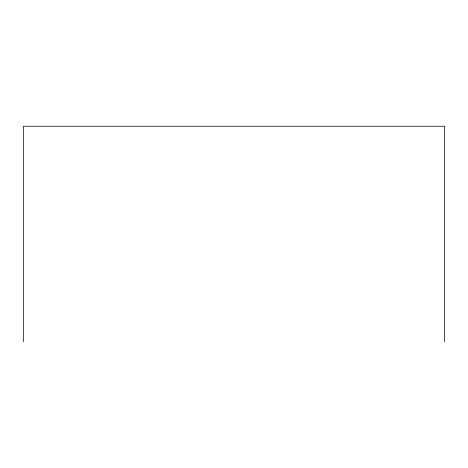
<?xml version="1.0" encoding="UTF-8"?>
<svg xmlns="http://www.w3.org/2000/svg" width="468" height="468" viewBox="0 0 468 468"><rect width="100%" height="100%" fill="white"/><g stroke="black" fill="none" stroke-linecap="round" stroke-linejoin="round"><path stroke-width="0.7" d="M444.6 341.757L444.6 126.243L23.4 126.243L23.4 341.757"/></g></svg>
